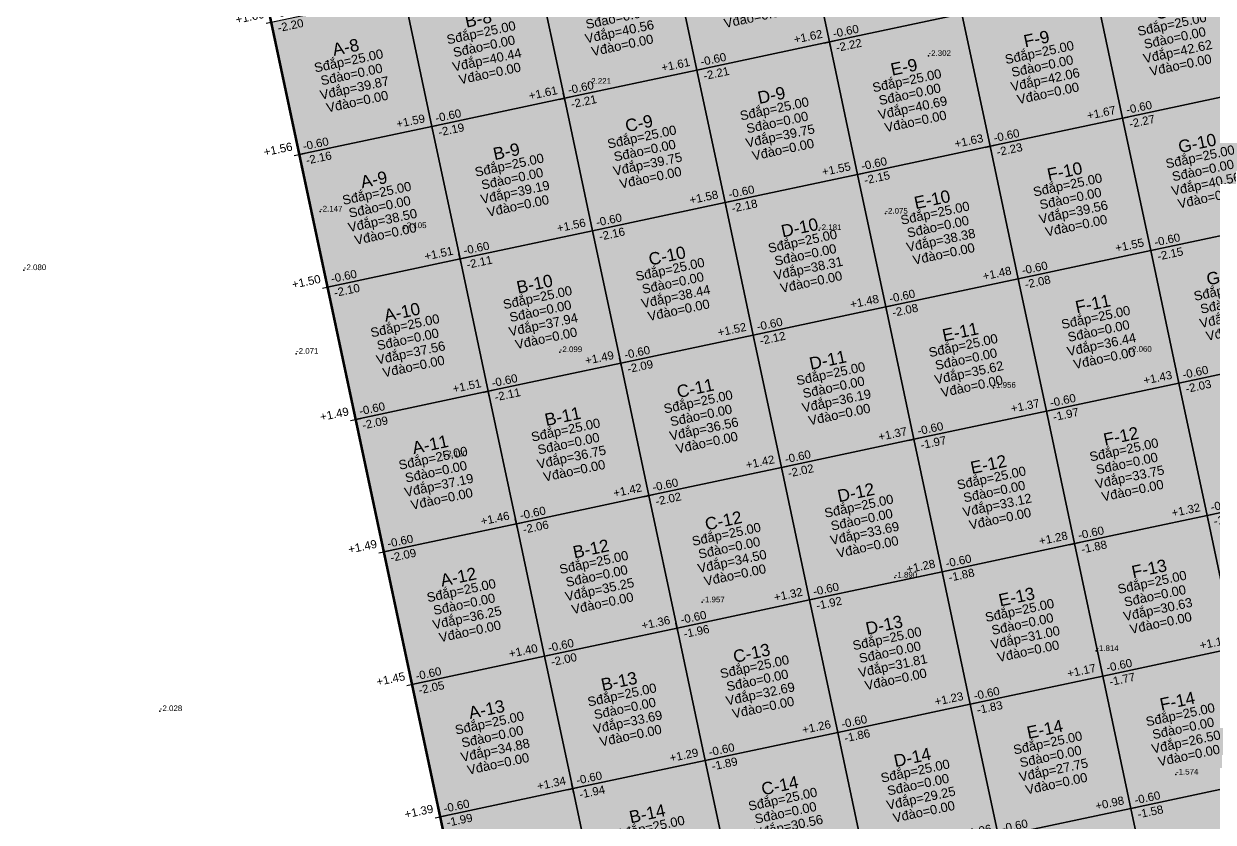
# Model space of a CAD drawing. Header units: metres. Extents: x 466 to 874, y 288 to 471.
# Drawn here: x 475.28 to 519.17, y 343.82 to 373.3 of the extents above; entities that cross this region are included whole.
import ezdxf
from ezdxf.enums import TextEntityAlignment as Align

# ---------------------------------------------------------------- set-up
doc = ezdxf.new("R2010")
doc.units = ezdxf.units.M
for name, color, linetype in [('SN-Dap', 3, 'Continuous'), ('SN-DiemDo', 9, 'Continuous'), ('SN-Luoi', 8, 'Continuous'), ('SN-Nut', 7, 'Continuous'), ('SN-O', 7, 'Continuous'), ('SN-RanhGioi', 1, 'Continuous')]:
    doc.layers.add(name, color=color, linetype=linetype)
doc.styles.add('SN', font='arial.ttf')

# ---------------------------------------------------------------- blocks, each defined once
blk = doc.blocks.new('SN_O')
at = {"color": 2, "style": 'SN'}
blk.add_attdef('TEN', text='', height=0.456, dxfattribs=at).set_placement((0, 1.026), align=Align.MIDDLE_CENTER)
at = {"color": 7, "style": 'SN'}
for tag, p in [('SDAP', (0, 0.513)), ('SDAO', (0, 0)), ('VDAP', (0, -0.513)), ('VDAO', (0, -1.026))]:
    blk.add_attdef(tag, text='', height=0.342, dxfattribs=at).set_placement(p, align=Align.MIDDLE_CENTER)
blk = doc.blocks.new('SN_NUT')
for p, q in [((-0.19, 0), (0.19, 0)), ((0, -0.19), (0, 0.19))]:
    blk.add_line(p, q)
at = {"color": 5, "style": 'SN'}
blk.add_attdef('CC', text='', height=0.304, dxfattribs=at).set_placement((-0.19, 0.114), align=Align.BOTTOM_RIGHT)
at = {"color": 1, "style": 'SN'}
blk.add_attdef('CDTK', (0.19, 0.114), '', height=0.304, dxfattribs=at)
at = {"color": 3, "style": 'SN'}
blk.add_attdef('CDTN', (0.19, -0.418), '', height=0.304, dxfattribs=at)

msp = doc.modelspace()

# ---------------------------------------------------------------- hatches: boundary and pattern name
at = {"layer": 'SN-Dap', "transparency": 33554534}
for points in [[(503.97, 377.519), (508.86, 378.559), (509.9, 373.668), (505.009, 372.629)], [(499.079, 376.48), (503.97, 377.519), (505.009, 372.629), (500.118, 371.589)], [(494.188, 375.44), (499.079, 376.48), (500.118, 371.589), (495.228, 370.549)], [(514.791, 374.708), (519.681, 375.747), (520.721, 370.857), (515.83, 369.817)], [(489.297, 374.401), (494.188, 375.44), (495.228, 370.549), (490.337, 369.51)], [(509.9, 373.668), (514.791, 374.708), (515.83, 369.817), (510.939, 368.777)], [(489.297, 374.401), (490.337, 369.51), (485.446, 368.47), (484.407, 373.361)], [(505.009, 372.629), (509.9, 373.668), (510.939, 368.777), (506.049, 367.738)], [(500.118, 371.589), (505.009, 372.629), (506.049, 367.738), (501.158, 366.698)], [(495.228, 370.549), (500.118, 371.589), (501.158, 366.698), (496.267, 365.659)], [(490.337, 369.51), (495.228, 370.549), (496.267, 365.659), (491.376, 364.619)], [(515.83, 369.817), (520.721, 370.857), (521.76, 365.966), (516.87, 364.926)], [(510.939, 368.777), (515.83, 369.817), (516.87, 364.926), (511.979, 363.887)], [(490.337, 369.51), (491.376, 364.619), (486.486, 363.58), (485.446, 368.47)], [(506.049, 367.738), (510.939, 368.777), (511.979, 363.887), (507.088, 362.847)], [(501.158, 366.698), (506.049, 367.738), (507.088, 362.847), (502.198, 361.808)], [(496.267, 365.659), (501.158, 366.698), (502.198, 361.808), (497.307, 360.768)], [(491.376, 364.619), (496.267, 365.659), (497.307, 360.768), (492.416, 359.728)], [(516.87, 364.926), (521.76, 365.966), (522.8, 361.075), (517.909, 360.035)], [(511.979, 363.887), (516.87, 364.926), (517.909, 360.035), (513.019, 358.996)], [(491.376, 364.619), (492.416, 359.728), (487.525, 358.689), (486.486, 363.58)], [(507.088, 362.847), (511.979, 363.887), (513.019, 358.996), (508.128, 357.956)], [(502.198, 361.808), (507.088, 362.847), (508.128, 357.956), (503.237, 356.917)], [(497.307, 360.768), (502.198, 361.808), (503.237, 356.917), (498.346, 355.877)], [(517.909, 360.035), (522.8, 361.075), (523.84, 356.184), (518.949, 355.145)], [(492.416, 359.728), (497.307, 360.768), (498.346, 355.877), (493.456, 354.838)], [(513.019, 358.996), (517.909, 360.035), (518.949, 355.145), (514.058, 354.105)], [(492.416, 359.728), (493.456, 354.838), (488.565, 353.798), (487.525, 358.689)], [(508.128, 357.956), (513.019, 358.996), (514.058, 354.105), (509.167, 353.066)], [(503.237, 356.917), (508.128, 357.956), (509.167, 353.066), (504.277, 352.026)], [(498.346, 355.877), (503.237, 356.917), (504.277, 352.026), (499.386, 350.986)], [(518.949, 355.145), (523.84, 356.184), (524.879, 351.294), (519.988, 350.254)], [(493.456, 354.838), (498.346, 355.877), (499.386, 350.986), (494.495, 349.947)], [(514.058, 354.105), (518.949, 355.145), (519.988, 350.254), (515.098, 349.214)], [(493.456, 354.838), (494.495, 349.947), (489.604, 348.907), (488.565, 353.798)], [(509.167, 353.066), (514.058, 354.105), (515.098, 349.214), (510.207, 348.175)], [(504.277, 352.026), (509.167, 353.066), (510.207, 348.175), (505.316, 347.135)], [(499.386, 350.986), (504.277, 352.026), (505.316, 347.135), (500.425, 346.096)], [(494.495, 349.947), (499.386, 350.986), (500.425, 346.096), (495.535, 345.056)], [(494.495, 349.947), (495.535, 345.056), (490.644, 344.017), (489.604, 348.907)], [(515.098, 349.214), (519.988, 350.254), (521.028, 345.363), (516.137, 344.324)], [(510.207, 348.175), (515.098, 349.214), (516.137, 344.324), (511.246, 343.284)], [(505.316, 347.135), (510.207, 348.175), (511.246, 343.284), (506.356, 342.245)], [(500.425, 346.096), (505.316, 347.135), (506.356, 342.245), (501.465, 341.205)], [(495.535, 345.056), (500.425, 346.096), (501.465, 341.205), (496.574, 340.165)], [(495.535, 345.056), (496.574, 340.165), (491.684, 339.126), (490.644, 344.017)], [(516.137, 344.324), (521.028, 345.363), (522.068, 340.473), (517.177, 339.433)], [(511.246, 343.284), (516.137, 344.324), (517.177, 339.433), (512.286, 338.393)]]:
    msp.add_hatch(color=3, dxfattribs=at).paths.add_polyline_path(points)

# ---------------------------------------------------------------- linework, layer by layer
at = {"layer": 'SN-DiemDo'}
for p in [(508.666, 372.114, -2.302), (496.122, 371.084, -2.221), (486.211, 366.368, -2.147), (507.073, 366.289, -2.075), (489.314, 365.755, -2.105), (504.626, 365.682, -2.181), (475.278, 364.204, -2.08), (485.324, 361.115, -2.071), (495.057, 361.177, -2.099), (516.077, 361.187, -2.06), (511.061, 359.862, -1.956), (490.808, 357.325, -2.12), (507.42, 352.852, -1.89), (500.318, 351.939, -1.957), (514.857, 350.139, -1.814), (480.297, 347.92, -2.028), (517.798, 345.577, -1.574)]:
    msp.add_point(p, dxfattribs=at)
at = {"layer": 'SN-Luoi'}
for points in [[(503.97, 377.519), (508.86, 378.559), (509.9, 373.668), (505.009, 372.629)], [(499.079, 376.48), (503.97, 377.519), (505.009, 372.629), (500.118, 371.589)], [(494.188, 375.44), (499.079, 376.48), (500.118, 371.589), (495.228, 370.549)], [(514.791, 374.708), (519.681, 375.747), (520.721, 370.857), (515.83, 369.817)], [(489.297, 374.401), (494.188, 375.44), (495.228, 370.549), (490.337, 369.51)], [(509.9, 373.668), (514.791, 374.708), (515.83, 369.817), (510.939, 368.777)], [(489.297, 374.401), (490.337, 369.51), (485.446, 368.47), (484.407, 373.361)], [(505.009, 372.629), (509.9, 373.668), (510.939, 368.777), (506.049, 367.738)], [(500.118, 371.589), (505.009, 372.629), (506.049, 367.738), (501.158, 366.698)], [(495.228, 370.549), (500.118, 371.589), (501.158, 366.698), (496.267, 365.659)], [(490.337, 369.51), (495.228, 370.549), (496.267, 365.659), (491.376, 364.619)], [(515.83, 369.817), (520.721, 370.857), (521.76, 365.966), (516.87, 364.926)], [(510.939, 368.777), (515.83, 369.817), (516.87, 364.926), (511.979, 363.887)], [(490.337, 369.51), (491.376, 364.619), (486.486, 363.58), (485.446, 368.47)], [(506.049, 367.738), (510.939, 368.777), (511.979, 363.887), (507.088, 362.847)], [(501.158, 366.698), (506.049, 367.738), (507.088, 362.847), (502.198, 361.808)], [(496.267, 365.659), (501.158, 366.698), (502.198, 361.808), (497.307, 360.768)], [(491.376, 364.619), (496.267, 365.659), (497.307, 360.768), (492.416, 359.728)], [(516.87, 364.926), (521.76, 365.966), (522.8, 361.075), (517.909, 360.035)], [(511.979, 363.887), (516.87, 364.926), (517.909, 360.035), (513.019, 358.996)], [(491.376, 364.619), (492.416, 359.728), (487.525, 358.689), (486.486, 363.58)], [(507.088, 362.847), (511.979, 363.887), (513.019, 358.996), (508.128, 357.956)], [(502.198, 361.808), (507.088, 362.847), (508.128, 357.956), (503.237, 356.917)], [(497.307, 360.768), (502.198, 361.808), (503.237, 356.917), (498.346, 355.877)], [(517.909, 360.035), (522.8, 361.075), (523.84, 356.184), (518.949, 355.145)], [(492.416, 359.728), (497.307, 360.768), (498.346, 355.877), (493.456, 354.838)], [(513.019, 358.996), (517.909, 360.035), (518.949, 355.145), (514.058, 354.105)], [(492.416, 359.728), (493.456, 354.838), (488.565, 353.798), (487.525, 358.689)], [(508.128, 357.956), (513.019, 358.996), (514.058, 354.105), (509.167, 353.066)], [(503.237, 356.917), (508.128, 357.956), (509.167, 353.066), (504.277, 352.026)], [(498.346, 355.877), (503.237, 356.917), (504.277, 352.026), (499.386, 350.986)], [(518.949, 355.145), (523.84, 356.184), (524.879, 351.294), (519.988, 350.254)], [(493.456, 354.838), (498.346, 355.877), (499.386, 350.986), (494.495, 349.947)], [(514.058, 354.105), (518.949, 355.145), (519.988, 350.254), (515.098, 349.214)], [(493.456, 354.838), (494.495, 349.947), (489.604, 348.907), (488.565, 353.798)], [(509.167, 353.066), (514.058, 354.105), (515.098, 349.214), (510.207, 348.175)], [(504.277, 352.026), (509.167, 353.066), (510.207, 348.175), (505.316, 347.135)], [(499.386, 350.986), (504.277, 352.026), (505.316, 347.135), (500.425, 346.096)], [(494.495, 349.947), (499.386, 350.986), (500.425, 346.096), (495.535, 345.056)], [(494.495, 349.947), (495.535, 345.056), (490.644, 344.017), (489.604, 348.907)], [(515.098, 349.214), (519.988, 350.254), (521.028, 345.363), (516.137, 344.324)], [(510.207, 348.175), (515.098, 349.214), (516.137, 344.324), (511.246, 343.284)], [(505.316, 347.135), (510.207, 348.175), (511.246, 343.284), (506.356, 342.245)], [(500.425, 346.096), (505.316, 347.135), (506.356, 342.245), (501.465, 341.205)], [(495.535, 345.056), (500.425, 346.096), (501.465, 341.205), (496.574, 340.165)], [(495.535, 345.056), (496.574, 340.165), (491.684, 339.126), (490.644, 344.017)], [(516.137, 344.324), (521.028, 345.363), (522.068, 340.473), (517.177, 339.433)], [(511.246, 343.284), (516.137, 344.324), (517.177, 339.433), (512.286, 338.393)]]:
    msp.add_lwpolyline(points, close=True, dxfattribs=at)
at = {"layer": 'SN-RanhGioi', "const_width": 0.095}
msp.add_lwpolyline([(500, 300), (477.13, 407.596), (555.382, 424.229), (578.252, 316.633)], close=True, dxfattribs=at)

# ---------------------------------------------------------------- block references
at = {"layer": 'SN-Nut', "rotation": 12.00000000000353}
for p, values in [((484.407, 373.361), {'CDTK': '-0.60', 'CDTN': '-2.20', 'CC': '+1.60'}), ((505.009, 372.629), {'CDTK': '-0.60', 'CDTN': '-2.22', 'CC': '+1.62'}), ((500.118, 371.589), {'CDTK': '-0.60', 'CDTN': '-2.21', 'CC': '+1.61'}), ((495.228, 370.549), {'CDTK': '-0.60', 'CDTN': '-2.21', 'CC': '+1.61'}), ((490.337, 369.51), {'CDTK': '-0.60', 'CDTN': '-2.19', 'CC': '+1.59'}), ((515.83, 369.817), {'CDTK': '-0.60', 'CDTN': '-2.27', 'CC': '+1.67'}), ((510.939, 368.777), {'CDTK': '-0.60', 'CDTN': '-2.23', 'CC': '+1.63'}), ((485.446, 368.47), {'CDTK': '-0.60', 'CDTN': '-2.16', 'CC': '+1.56'}), ((506.049, 367.738), {'CDTK': '-0.60', 'CDTN': '-2.15', 'CC': '+1.55'}), ((501.158, 366.698), {'CDTK': '-0.60', 'CDTN': '-2.18', 'CC': '+1.58'}), ((496.267, 365.659), {'CDTK': '-0.60', 'CDTN': '-2.16', 'CC': '+1.56'}), ((491.376, 364.619), {'CDTK': '-0.60', 'CDTN': '-2.11', 'CC': '+1.51'}), ((516.87, 364.926), {'CDTK': '-0.60', 'CDTN': '-2.15', 'CC': '+1.55'}), ((511.979, 363.887), {'CDTK': '-0.60', 'CDTN': '-2.08', 'CC': '+1.48'}), ((486.486, 363.58), {'CDTK': '-0.60', 'CDTN': '-2.10', 'CC': '+1.50'}), ((507.088, 362.847), {'CDTK': '-0.60', 'CDTN': '-2.08', 'CC': '+1.48'}), ((502.198, 361.808), {'CDTK': '-0.60', 'CDTN': '-2.12', 'CC': '+1.52'}), ((497.307, 360.768), {'CDTK': '-0.60', 'CDTN': '-2.09', 'CC': '+1.49'}), ((517.909, 360.035), {'CDTK': '-0.60', 'CDTN': '-2.03', 'CC': '+1.43'}), ((492.416, 359.728), {'CDTK': '-0.60', 'CDTN': '-2.11', 'CC': '+1.51'}), ((513.019, 358.996), {'CDTK': '-0.60', 'CDTN': '-1.97', 'CC': '+1.37'}), ((487.525, 358.689), {'CDTK': '-0.60', 'CDTN': '-2.09', 'CC': '+1.49'}), ((508.128, 357.956), {'CDTK': '-0.60', 'CDTN': '-1.97', 'CC': '+1.37'}), ((503.237, 356.917), {'CDTK': '-0.60', 'CDTN': '-2.02', 'CC': '+1.42'}), ((498.346, 355.877), {'CDTK': '-0.60', 'CDTN': '-2.02', 'CC': '+1.42'}), ((518.949, 355.145), {'CDTK': '-0.60', 'CDTN': '-1.92', 'CC': '+1.32'}), ((493.456, 354.838), {'CDTK': '-0.60', 'CDTN': '-2.06', 'CC': '+1.46'}), ((514.058, 354.105), {'CDTK': '-0.60', 'CDTN': '-1.88', 'CC': '+1.28'}), ((488.565, 353.798), {'CDTK': '-0.60', 'CDTN': '-2.09', 'CC': '+1.49'}), ((509.167, 353.066), {'CDTK': '-0.60', 'CDTN': '-1.88', 'CC': '+1.28'}), ((504.277, 352.026), {'CDTK': '-0.60', 'CDTN': '-1.92', 'CC': '+1.32'}), ((499.386, 350.986), {'CDTK': '-0.60', 'CDTN': '-1.96', 'CC': '+1.36'}), ((519.988, 350.254), {'CDTK': '-0.60', 'CDTN': '-1.73', 'CC': '+1.13'}), ((494.495, 349.947), {'CDTK': '-0.60', 'CDTN': '-2.00', 'CC': '+1.40'}), ((515.098, 349.214), {'CDTK': '-0.60', 'CDTN': '-1.77', 'CC': '+1.17'}), ((489.604, 348.907), {'CDTK': '-0.60', 'CDTN': '-2.05', 'CC': '+1.45'}), ((510.207, 348.175), {'CDTK': '-0.60', 'CDTN': '-1.83', 'CC': '+1.23'}), ((505.316, 347.135), {'CDTK': '-0.60', 'CDTN': '-1.86', 'CC': '+1.26'}), ((500.425, 346.096), {'CDTK': '-0.60', 'CDTN': '-1.89', 'CC': '+1.29'}), ((495.535, 345.056), {'CDTK': '-0.60', 'CDTN': '-1.94', 'CC': '+1.34'}), ((490.644, 344.017), {'CDTK': '-0.60', 'CDTN': '-1.99', 'CC': '+1.39'}), ((516.137, 344.324), {'CDTK': '-0.60', 'CDTN': '-1.58', 'CC': '+0.98'}), ((511.246, 343.284), {'CDTK': '-0.60', 'CDTN': '-1.66', 'CC': '+1.06'})]:
    msp.add_blockref('SN_NUT', p, dxfattribs=at).add_auto_attribs(values)
at = {"layer": 'SN-O', "rotation": 12.00000000000353}
for p, values in [((502.044, 374.554), {'TEN': 'D-8', 'SDAP': 'Sđắp=25.00', 'SDAO': 'Sđào=0.00', 'VDAP': 'Vđắp=40.88', 'VDAO': 'Vđào=0.00'}), ((497.153, 373.515), {'TEN': 'C-8', 'SDAP': 'Sđắp=25.00', 'SDAO': 'Sđào=0.00', 'VDAP': 'Vđắp=40.56', 'VDAO': 'Vđào=0.00'}), ((517.756, 372.782), {'TEN': 'G-9', 'SDAP': 'Sđắp=25.00', 'SDAO': 'Sđào=0.00', 'VDAP': 'Vđắp=42.62', 'VDAO': 'Vđào=0.00'}), ((492.263, 372.475), {'TEN': 'B-8', 'SDAP': 'Sđắp=25.00', 'SDAO': 'Sđào=0.00', 'VDAP': 'Vđắp=40.44', 'VDAO': 'Vđào=0.00'}), ((487.372, 371.435), {'TEN': 'A-8', 'SDAP': 'Sđắp=25.00', 'SDAO': 'Sđào=0.00', 'VDAP': 'Vđắp=39.87', 'VDAO': 'Vđào=0.00'}), ((512.865, 371.743), {'TEN': 'F-9', 'SDAP': 'Sđắp=25.00', 'SDAO': 'Sđào=0.00', 'VDAP': 'Vđắp=42.06', 'VDAO': 'Vđào=0.00'}), ((507.974, 370.703), {'TEN': 'E-9', 'SDAP': 'Sđắp=25.00', 'SDAO': 'Sđào=0.00', 'VDAP': 'Vđắp=40.69', 'VDAO': 'Vđào=0.00'}), ((503.084, 369.663), {'TEN': 'D-9', 'SDAP': 'Sđắp=25.00', 'SDAO': 'Sđào=0.00', 'VDAP': 'Vđắp=39.75', 'VDAO': 'Vđào=0.00'}), ((498.193, 368.624), {'TEN': 'C-9', 'SDAP': 'Sđắp=25.00', 'SDAO': 'Sđào=0.00', 'VDAP': 'Vđắp=39.75', 'VDAO': 'Vđào=0.00'}), ((518.795, 367.891), {'TEN': 'G-10', 'SDAP': 'Sđắp=25.00', 'SDAO': 'Sđào=0.00', 'VDAP': 'Vđắp=40.56', 'VDAO': 'Vđào=0.00'}), ((493.302, 367.584), {'TEN': 'B-9', 'SDAP': 'Sđắp=25.00', 'SDAO': 'Sđào=0.00', 'VDAP': 'Vđắp=39.19', 'VDAO': 'Vđào=0.00'}), ((488.411, 366.545), {'TEN': 'A-9', 'SDAP': 'Sđắp=25.00', 'SDAO': 'Sđào=0.00', 'VDAP': 'Vđắp=38.50', 'VDAO': 'Vđào=0.00'}), ((513.905, 366.852), {'TEN': 'F-10', 'SDAP': 'Sđắp=25.00', 'SDAO': 'Sđào=0.00', 'VDAP': 'Vđắp=39.56', 'VDAO': 'Vđào=0.00'}), ((509.014, 365.812), {'TEN': 'E-10', 'SDAP': 'Sđắp=25.00', 'SDAO': 'Sđào=0.00', 'VDAP': 'Vđắp=38.38', 'VDAO': 'Vđào=0.00'}), ((504.123, 364.773), {'TEN': 'D-10', 'SDAP': 'Sđắp=25.00', 'SDAO': 'Sđào=0.00', 'VDAP': 'Vđắp=38.31', 'VDAO': 'Vđào=0.00'}), ((499.232, 363.733), {'TEN': 'C-10', 'SDAP': 'Sđắp=25.00', 'SDAO': 'Sđào=0.00', 'VDAP': 'Vđắp=38.44', 'VDAO': 'Vđào=0.00'}), ((519.835, 363.001), {'TEN': 'G-11', 'SDAP': 'Sđắp=25.00', 'SDAO': 'Sđào=0.00', 'VDAP': 'Vđắp=37.50', 'VDAO': 'Vđào=0.00'}), ((494.342, 362.694), {'TEN': 'B-10', 'SDAP': 'Sđắp=25.00', 'SDAO': 'Sđào=0.00', 'VDAP': 'Vđắp=37.94', 'VDAO': 'Vđào=0.00'}), ((514.944, 361.961), {'TEN': 'F-11', 'SDAP': 'Sđắp=25.00', 'SDAO': 'Sđào=0.00', 'VDAP': 'Vđắp=36.44', 'VDAO': 'Vđào=0.00'}), ((489.451, 361.654), {'TEN': 'A-10', 'SDAP': 'Sđắp=25.00', 'SDAO': 'Sđào=0.00', 'VDAP': 'Vđắp=37.56', 'VDAO': 'Vđào=0.00'}), ((510.053, 360.922), {'TEN': 'E-11', 'SDAP': 'Sđắp=25.00', 'SDAO': 'Sđào=0.00', 'VDAP': 'Vđắp=35.62', 'VDAO': 'Vđào=0.00'}), ((505.163, 359.882), {'TEN': 'D-11', 'SDAP': 'Sđắp=25.00', 'SDAO': 'Sđào=0.00', 'VDAP': 'Vđắp=36.19', 'VDAO': 'Vđào=0.00'}), ((500.272, 358.842), {'TEN': 'C-11', 'SDAP': 'Sđắp=25.00', 'SDAO': 'Sđào=0.00', 'VDAP': 'Vđắp=36.56', 'VDAO': 'Vđào=0.00'}), ((495.381, 357.803), {'TEN': 'B-11', 'SDAP': 'Sđắp=25.00', 'SDAO': 'Sđào=0.00', 'VDAP': 'Vđắp=36.75', 'VDAO': 'Vđào=0.00'}), ((515.984, 357.07), {'TEN': 'F-12', 'SDAP': 'Sđắp=25.00', 'SDAO': 'Sđào=0.00', 'VDAP': 'Vđắp=33.75', 'VDAO': 'Vđào=0.00'}), ((490.49, 356.763), {'TEN': 'A-11', 'SDAP': 'Sđắp=25.00', 'SDAO': 'Sđào=0.00', 'VDAP': 'Vđắp=37.19', 'VDAO': 'Vđào=0.00'}), ((511.093, 356.031), {'TEN': 'E-12', 'SDAP': 'Sđắp=25.00', 'SDAO': 'Sđào=0.00', 'VDAP': 'Vđắp=33.12', 'VDAO': 'Vđào=0.00'}), ((506.202, 354.991), {'TEN': 'D-12', 'SDAP': 'Sđắp=25.00', 'SDAO': 'Sđào=0.00', 'VDAP': 'Vđắp=33.69', 'VDAO': 'Vđào=0.00'}), ((501.311, 353.952), {'TEN': 'C-12', 'SDAP': 'Sđắp=25.00', 'SDAO': 'Sđào=0.00', 'VDAP': 'Vđắp=34.50', 'VDAO': 'Vđào=0.00'}), ((496.421, 352.912), {'TEN': 'B-12', 'SDAP': 'Sđắp=25.00', 'SDAO': 'Sđào=0.00', 'VDAP': 'Vđắp=35.25', 'VDAO': 'Vđào=0.00'}), ((517.023, 352.18), {'TEN': 'F-13', 'SDAP': 'Sđắp=25.00', 'SDAO': 'Sđào=0.00', 'VDAP': 'Vđắp=30.63', 'VDAO': 'Vđào=0.00'}), ((491.53, 351.873), {'TEN': 'A-12', 'SDAP': 'Sđắp=25.00', 'SDAO': 'Sđào=0.00', 'VDAP': 'Vđắp=36.25', 'VDAO': 'Vđào=0.00'}), ((512.133, 351.14), {'TEN': 'E-13', 'SDAP': 'Sđắp=25.00', 'SDAO': 'Sđào=0.00', 'VDAP': 'Vđắp=31.00', 'VDAO': 'Vđào=0.00'}), ((507.242, 350.1), {'TEN': 'D-13', 'SDAP': 'Sđắp=25.00', 'SDAO': 'Sđào=0.00', 'VDAP': 'Vđắp=31.81', 'VDAO': 'Vđào=0.00'}), ((502.351, 349.061), {'TEN': 'C-13', 'SDAP': 'Sđắp=25.00', 'SDAO': 'Sđào=0.00', 'VDAP': 'Vđắp=32.69', 'VDAO': 'Vđào=0.00'}), ((497.46, 348.021), {'TEN': 'B-13', 'SDAP': 'Sđắp=25.00', 'SDAO': 'Sđào=0.00', 'VDAP': 'Vđắp=33.69', 'VDAO': 'Vđào=0.00'}), ((518.063, 347.289), {'TEN': 'F-14', 'SDAP': 'Sđắp=25.00', 'SDAO': 'Sđào=0.00', 'VDAP': 'Vđắp=26.50', 'VDAO': 'Vđào=0.00'}), ((492.57, 346.982), {'TEN': 'A-13', 'SDAP': 'Sđắp=25.00', 'SDAO': 'Sđào=0.00', 'VDAP': 'Vđắp=34.88', 'VDAO': 'Vđào=0.00'}), ((513.172, 346.249), {'TEN': 'E-14', 'SDAP': 'Sđắp=25.00', 'SDAO': 'Sđào=0.00', 'VDAP': 'Vđắp=27.75', 'VDAO': 'Vđào=0.00'}), ((508.281, 345.21), {'TEN': 'D-14', 'SDAP': 'Sđắp=25.00', 'SDAO': 'Sđào=0.00', 'VDAP': 'Vđắp=29.25', 'VDAO': 'Vđào=0.00'}), ((503.391, 344.17), {'TEN': 'C-14', 'SDAP': 'Sđắp=25.00', 'SDAO': 'Sđào=0.00', 'VDAP': 'Vđắp=30.56', 'VDAO': 'Vđào=0.00'}), ((498.5, 343.131), {'TEN': 'B-14', 'SDAP': 'Sđắp=25.00', 'SDAO': 'Sđào=0.00', 'VDAP': 'Vđắp=32.00', 'VDAO': 'Vđào=0.00'})]:
    msp.add_blockref('SN_O', p, dxfattribs=at).add_auto_attribs(values)

# ---------------------------------------------------------------- texts
at = {"layer": 'SN-DiemDo', "style": 'SN'}
for s, p in [('-2.302', (508.666, 372.114)), ('-2.221', (496.122, 371.084)), ('-2.147', (486.211, 366.368)), ('-2.075', (507.073, 366.289)), ('-2.105', (489.314, 365.755)), ('-2.181', (504.626, 365.682)), ('-2.080', (475.278, 364.204)), ('-2.071', (485.324, 361.115)), ('-2.099', (495.057, 361.177)), ('-2.060', (516.077, 361.187)), ('-1.956', (511.061, 359.862)), ('-2.120', (490.808, 357.325)), ('-1.890', (507.42, 352.852)), ('-1.957', (500.318, 351.939)), ('-1.814', (514.857, 350.139)), ('-2.028', (480.297, 347.92)), ('-1.574', (517.798, 345.577))]:
    msp.add_text(s, height=0.209, dxfattribs=at).set_placement(p)

doc.saveas('drawing.dxf')
